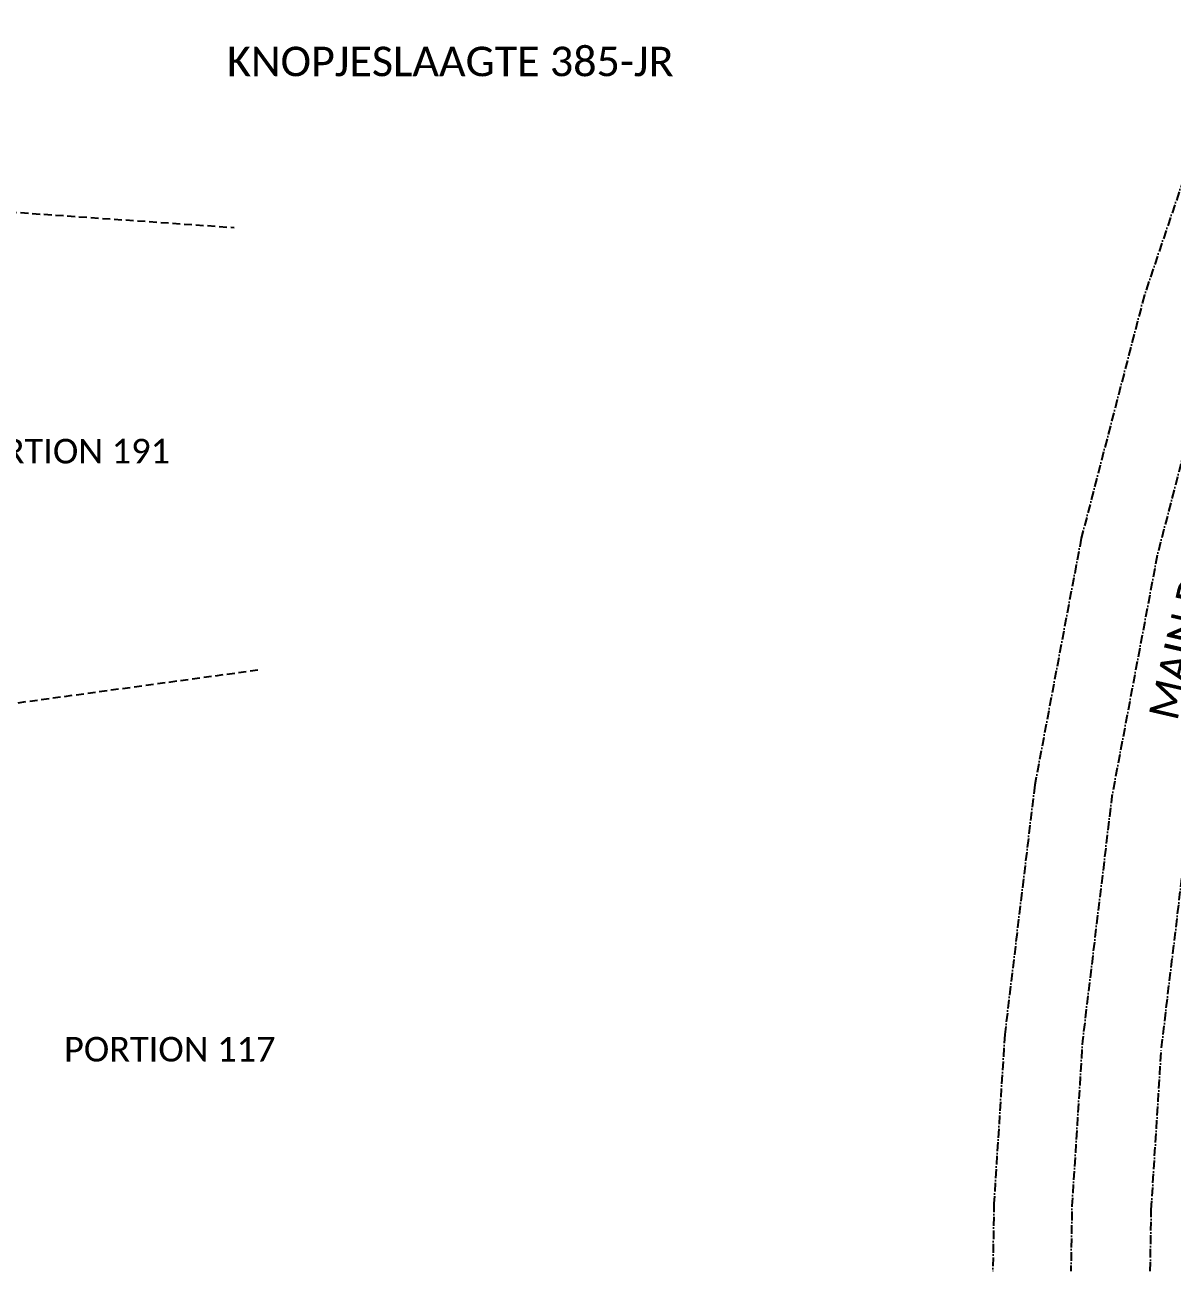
# Model space of a CAD drawing. Header units: metres. Extents: x 5688 to 19740, y -52 to 3406.
# Drawn here: x 7995 to 8461, y 399 to 906 of the extents above; entities that cross this region are included whole.
import ezdxf
from ezdxf.enums import TextEntityAlignment as Align

# ---------------------------------------------------------------- set-up
doc = ezdxf.new("R2010")
doc.units = ezdxf.units.M
doc.linetypes.add('ACAD_ISO10W100', pattern=[18, 12, -3, 0, -3])
doc.linetypes.add('HIDDEN', pattern=[9.525, 6.35, -3.175])
for name, color, linetype in [('CENTRELINES', 7, 'Continuous'), ('DORPNAAM', 7, 'Continuous'), ('ERFNOMMER', 7, 'Continuous'), ('LINES', 7, 'Continuous'), ('PWV_RESERVES', 7, 'Continuous'), ('STRAATNAME', 7, 'Continuous')]:
    doc.layers.add(name, color=color, linetype=linetype)
doc.styles.add('CALIBRII', font='calibri.ttf')
doc.styles.add('Text_Style_1', font='calibri.ttf')

msp = doc.modelspace()

# ---------------------------------------------------------------- linework, layer by layer
at = {"layer": 'CENTRELINES', "color": 251, "linetype": 'ACAD_ISO10W100', "ltscale": 0.3, "true_color": 0x636466, "flags": 128}
msp.add_lwpolyline([(9121.389, 3162.307), (9125.192, 3142.126), (9135.868, 3062.78), (9146.056, 2963.58), (9154.981, 2749.281), (9141.158, 2584.353), (9120.496, 2445.944), (9090.231, 2309.29), (9050.461, 2174.989), (8997.135, 2033.909), (8860.86, 1710.44), (8827.957, 1651.575), (8765.999, 1485.201), (8558.037, 991.86), (8518.188, 900.211), (8480.225, 787.693), (8455.144, 690.894), (8436.634, 592.555), (8424.683, 492.98), (8420.386, 425.866), (8419.951, 399.383)], dxfattribs=at)
at = {"layer": 'LINES', "color": 251, "linetype": 'HIDDEN', "ltscale": 0.5, "true_color": 0x636466}
for p, q in [((7940.642, 833.573), (8079.714, 823.891)), ((7944.711, 624.137), (8090.32, 644.063))]:
    msp.add_line(p, q, dxfattribs=at)
at = {"layer": 'PWV_RESERVES', "color": 251, "linetype": 'ACAD_ISO10W100', "ltscale": 0.3, "true_color": 0x636466}
for points in [[(8735.417, 1493.585), (8528.941, 1004.011), (8488.615, 911.308), (8449.845, 796.464), (8424.198, 697.549), (8405.28, 597.142), (8393.082, 495.664), (8388.67, 426.935), (8388.213, 399.383)], [(8452.215, 399.383), (8452.64, 424.304), (8456.771, 490.143), (8468.498, 587.401), (8486.645, 683.598), (8511.222, 778.404), (8548.421, 888.477), (8582.205, 970.711), (8802.286, 1492.513)]]:
    msp.add_lwpolyline(points, dxfattribs=at)

# ---------------------------------------------------------------- texts
at = {"layer": 'DORPNAAM', "color": 251, "linetype": 'Continuous', "true_color": 0x636466, "style": 'CALIBRII'}
msp.add_text('KNOPJESLAAGTE 385-JR', height=12, dxfattribs=at).set_placement((8167.62, 891.44), align=Align.MIDDLE_CENTER)
at = {"layer": 'ERFNOMMER', "color": 251, "linetype": 'Continuous', "true_color": 0x636466, "style": 'CALIBRII'}
for s, p in [('PORTION 191', (8010.688, 732.92)), ('PORTION 117', (8053.555, 489.633))]:
    msp.add_text(s, height=10, dxfattribs=at).set_placement(p, align=Align.MIDDLE_CENTER)

# ---------------------------------------------------------------- next in the draw order: texts
at = {"layer": 'STRAATNAME', "color": 251, "linetype": 'Continuous', "true_color": 0x636466, "insert": (8463.273, 622.743), "char_height": 12, "attachment_point": 7, "rotation": 77, "style": 'Text_Style_1', "bg_fill": 3, "box_fill_scale": 1, "bg_fill_color": 256, "bg_fill_transparency": 0}
msp.add_mtext('MAIN ROAD M26', dxfattribs=at)

doc.saveas('drawing.dxf')
